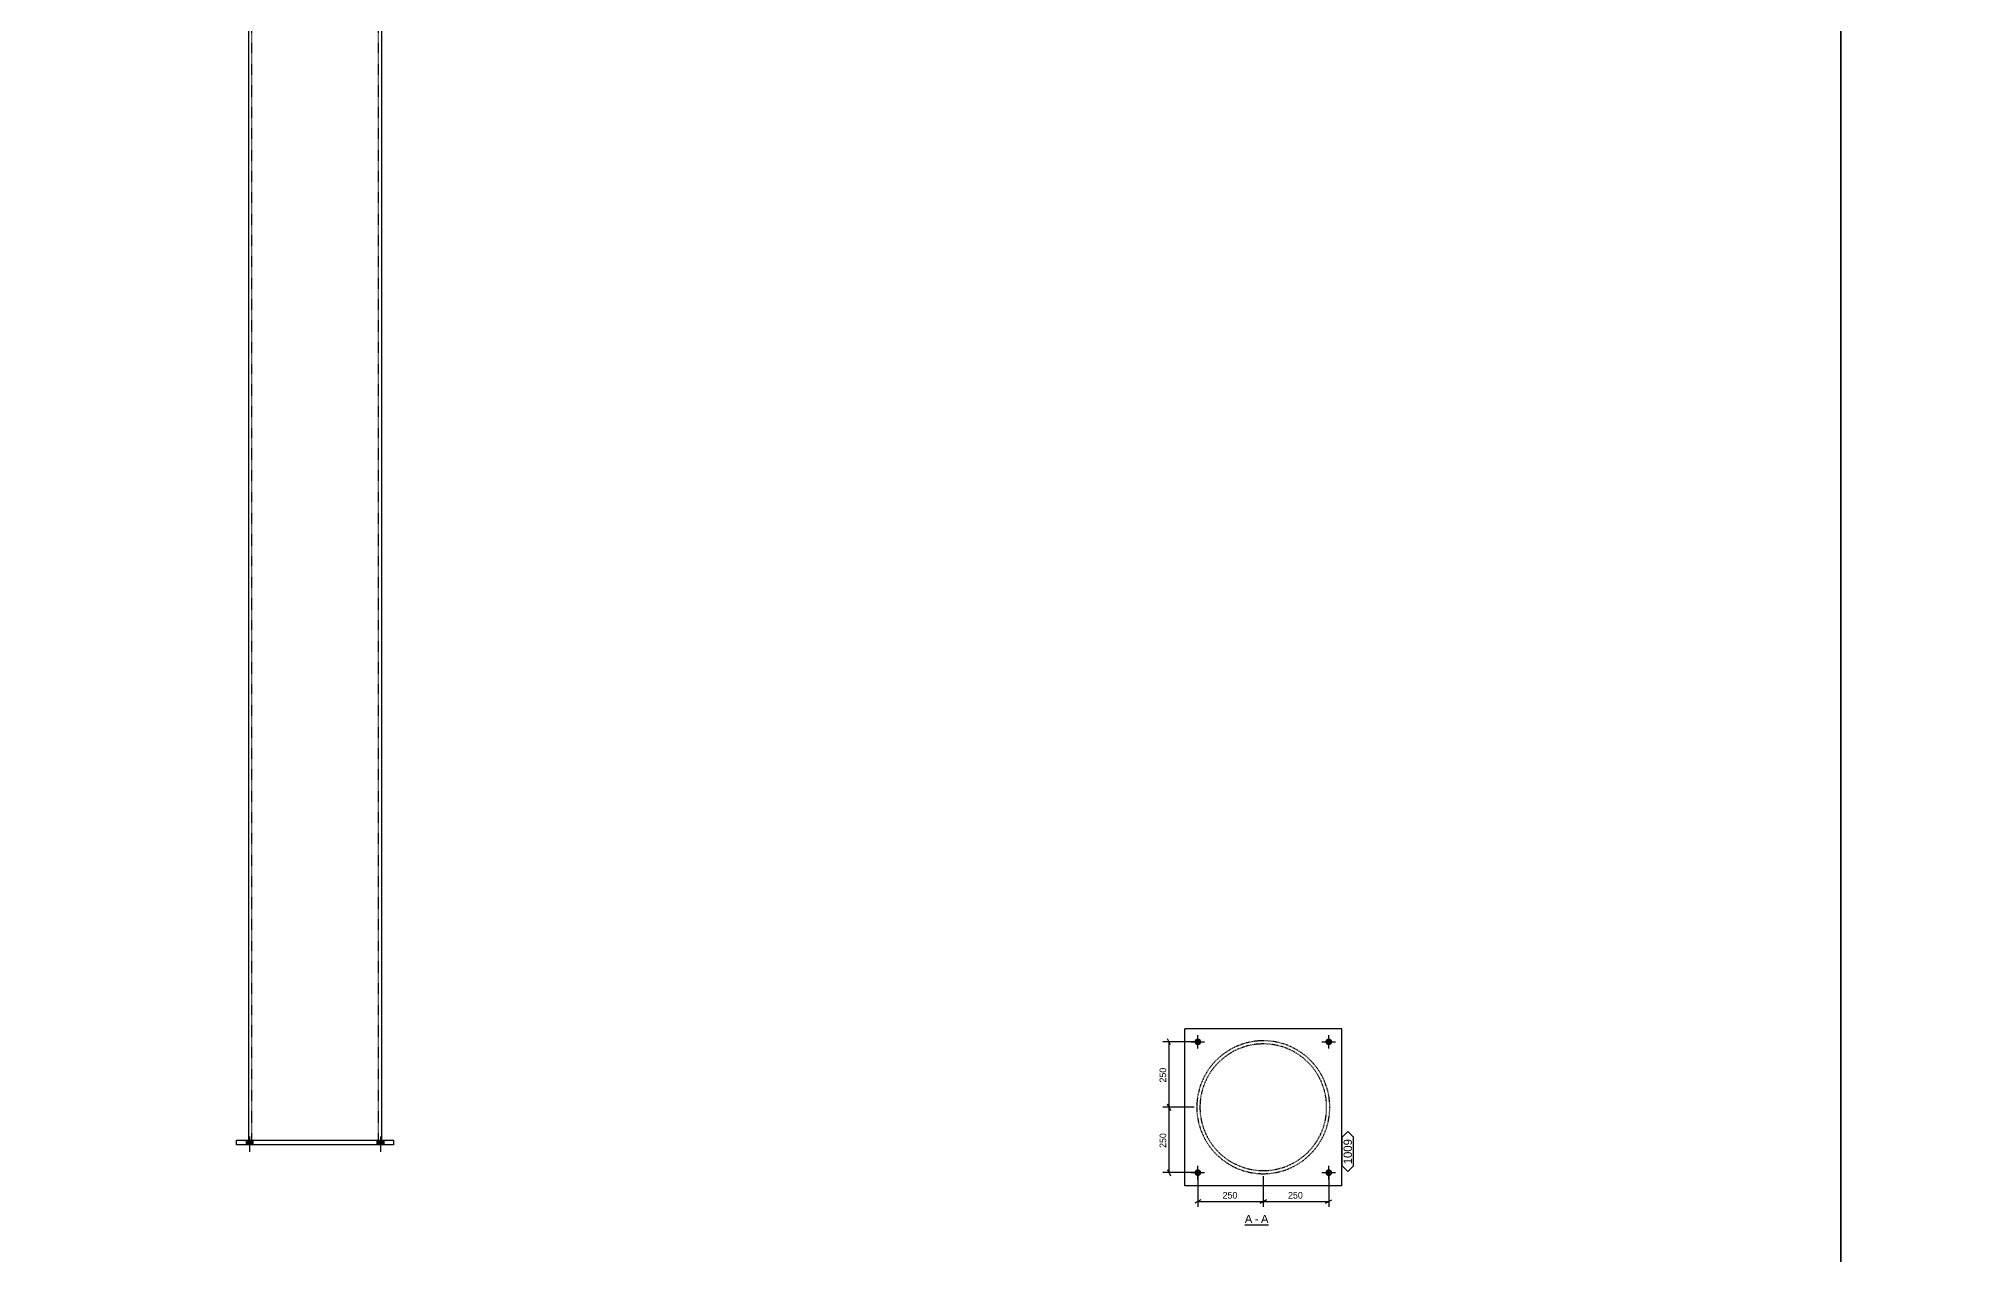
# Model space of a CAD drawing. Header units: millimetres. Extents: x 15962 to 71432, y 9666 to 72266.
# Drawn here: x 41754 to 49159, y 28471 to 33116 of the extents above; entities that cross this region are included whole.
import ezdxf

# ---------------------------------------------------------------- set-up
doc = ezdxf.new("R2010")
doc.units = ezdxf.units.MM
doc.header["$LTSCALE"] = 2
doc.linetypes.add('DXK_LINE_DOT1', pattern=[1.8814, 0.9407, -0.9407])
doc.styles.add('Arial', font='arial.ttf', dxfattribs={"height": 0.2})
doc.styles.add('Comic Sans MS', font='comic.ttf', dxfattribs={"height": 0.2})

msp = doc.modelspace()

# ---------------------------------------------------------------- hatches: boundary and pattern name
at = {"linetype": 'Continuous'}
for points in [[(46168.9629, 29282.4798, -1), (46194.9629, 29282.4798, -1)], [(46668.9629, 29282.4798, -1), (46694.9629, 29282.4798, -1)], [(42546.0391, 28888.288), (42572.0391, 28888.288), (42572.0391, 28907.288), (42546.0391, 28907.288)], [(42546.0391, 28888.288), (42572.0391, 28888.288), (42572.0391, 28907.288), (42546.0391, 28907.288)], [(43046.0391, 28888.288), (43072.0391, 28888.288), (43072.0391, 28907.288), (43046.0391, 28907.288)], [(43046.0391, 28888.288), (43072.0391, 28888.288), (43072.0391, 28907.288), (43046.0391, 28907.288)], [(46168.9629, 28782.4798, -1), (46194.9629, 28782.4798, -1)], [(46668.9629, 28782.4798, -1), (46694.9629, 28782.4798, -1)]]:
    msp.add_hatch(color=3, dxfattribs=at).paths.add_polyline_path(points)

# ---------------------------------------------------------------- linework, layer by layer
at = {"color": 7, "linetype": 'DXK_LINE_DOT1'}
for p, q in [((42567.0391, 44138.288), (42567.0391, 28907.288)), ((43051.0391, 44138.288), (43051.0391, 28907.288)), ((42555.0391, 28907.288), (43063.0391, 28907.288))]:
    msp.add_line(p, q, dxfattribs=at)
at = {"color": 7, "linetype": 'Continuous'}
for p, q in [((42555.0391, 33929.288), (42555.0391, 28907.288)), ((43063.0391, 33929.288), (43063.0391, 28907.288)), ((46131.9629, 28732.4798), (46131.9629, 29332.4798)), ((46731.9629, 29332.4798), (46131.9629, 29332.4798)), ((46731.9629, 28732.4798), (46731.9629, 29332.4798)), ((42509.0391, 28888.288), (42509.0391, 28907.288)), ((42509.0391, 28907.288), (43109.0391, 28907.288)), ((43109.0391, 28888.288), (42509.0391, 28888.288)), ((43109.0391, 28907.288), (43109.0391, 28888.288)), ((46731.9629, 28732.4798), (46131.9629, 28732.4798)), ((46361.3159, 28582.9798), (46451.6096, 28582.9798))]:
    msp.add_line(p, q, dxfattribs=at)
at = {"color": 8, "linetype": 'Continuous'}
for p, q in [((46171.9629, 29282.4798), (46048.4629, 29282.4798)), ((46077.9629, 29270.4798), (46065.9629, 29294.4798)), ((46071.9629, 29032.4798), (46071.9629, 29282.4798)), ((46167.9629, 29032.4798), (46048.4629, 29032.4798)), ((46167.9629, 29032.4798), (46048.4629, 29032.4798)), ((46065.9629, 29044.4798), (46077.9629, 29020.4798)), ((46077.9629, 29020.4798), (46065.9629, 29044.4798)), ((46071.9629, 28782.4798), (46071.9629, 29032.4798)), ((46171.9629, 28782.4798), (46048.4629, 28782.4798)), ((46065.9629, 28794.4798), (46077.9629, 28770.4798)), ((46181.9629, 28772.4798), (46181.9629, 28652.4798)), ((46681.9629, 28772.4798), (46681.9629, 28652.4798)), ((46193.9629, 28678.4798), (46169.9629, 28666.4798)), ((46181.9629, 28672.4798), (46431.9629, 28672.4798)), ((46443.9629, 28678.4798), (46419.9629, 28666.4798)), ((46419.9629, 28666.4798), (46443.9629, 28678.4798)), ((46431.9629, 28672.4798), (46681.9629, 28672.4798)), ((46669.9629, 28666.4798), (46693.9629, 28678.4798))]:
    msp.add_line(p, q, dxfattribs=at)
at = {"color": 3, "linetype": 'Continuous'}
for p, q in [((46155.9629, 29282.4798), (46207.9629, 29282.4798)), ((46181.9629, 29256.4798), (46181.9629, 29308.4798)), ((46655.9629, 29282.4798), (46707.9629, 29282.4798)), ((46681.9629, 29256.4798), (46681.9629, 29308.4798)), ((42546.0391, 28907.288), (42546.0391, 28888.288)), ((42546.0391, 28907.288), (42546.0391, 28888.288)), ((42559.0391, 28920.288), (42559.0391, 28862.288)), ((42559.0391, 28920.288), (42559.0391, 28862.288)), ((42572.0391, 28907.288), (42572.0391, 28888.288)), ((42572.0391, 28907.288), (42572.0391, 28888.288)), ((43046.0391, 28907.288), (43046.0391, 28888.288)), ((43046.0391, 28907.288), (43046.0391, 28888.288)), ((43059.0391, 28920.288), (43059.0391, 28862.288)), ((43059.0391, 28920.288), (43059.0391, 28862.288)), ((43072.0391, 28907.288), (43072.0391, 28888.288)), ((43072.0391, 28907.288), (43072.0391, 28888.288)), ((46181.9629, 28756.4798), (46181.9629, 28808.4798)), ((46681.9629, 28756.4798), (46681.9629, 28808.4798)), ((46155.9629, 28782.4798), (46207.9629, 28782.4798)), ((46655.9629, 28782.4798), (46707.9629, 28782.4798))]:
    msp.add_line(p, q, dxfattribs=at)
for points in [[(39646.1348, 47050.6489), (48637.8663, 47050.6489), (48637.8663, 28358.4557), (39646.1348, 28358.4557)], [(48637.8663, 47050.6489), (57629.5979, 47050.6489), (57629.5979, 28358.4557), (48637.8663, 28358.4557)]]:
    msp.add_lwpolyline(points, close=True)
at = {"color": 7, "linetype": 'DXK_LINE_DOT1'}
for radius, start, end in [(254, 0, 180), (242, 0, 180), (254, 180, 0), (242, 180, 0)]:
    msp.add_arc((46431.9629, 29032.4798), radius, start, end, dxfattribs=at)

# ---------------------------------------------------------------- next in the draw order: wipeouts: each hides what was drawn before it
at = {"color": 0}
for points in [[(46065.9626, 29193.0218), (46030.9626, 29193.0217), (46030.9629, 29121.9377), (46065.9629, 29121.9378)], [(46065.9626, 28943.0218), (46030.9626, 28943.0217), (46030.9629, 28871.9377), (46065.9629, 28871.9378)], [(46770.9625, 28911.886), (46738.9625, 28911.8859), (46738.9629, 28814.4797), (46770.9629, 28814.4798)], [(46342.5049, 28678.4798), (46342.5049, 28713.4798), (46271.4209, 28713.4798), (46271.4209, 28678.4798)], [(46592.5049, 28678.4798), (46592.5049, 28713.4798), (46521.4209, 28713.4798), (46521.4209, 28678.4798)]]:
    msp.add_wipeout(points, dxfattribs=at)
at = {"color": 0, "linetype": 'Continuous'}
msp.add_wipeout([(46389.7534, 28590.4798), (46389.7534, 28622.4798), (46361.3159, 28622.4798), (46361.3159, 28590.4798)], dxfattribs=at)

# ---------------------------------------------------------------- next in the draw order: texts
at = {"color": 3, "style": 'Comic Sans MS'}
for p in [(46060.9629, 29126.9378), (46060.9629, 28876.9378)]:
    msp.add_text('250', height=25.29297, rotation=90.00021046, dxfattribs=at).set_placement(p)
for p in [(46276.4209, 28683.4798), (46526.4209, 28683.4798)]:
    msp.add_text('250', height=25.29297, dxfattribs=at).set_placement(p)

# ---------------------------------------------------------------- next in the draw order: wipeouts: each hides what was drawn before it
at = {"color": 0}
msp.add_wipeout([(46770.9625, 28911.886), (46738.9625, 28911.8859), (46738.9629, 28814.4797), (46770.9629, 28814.4798)], dxfattribs=at)
at = {"color": 0, "linetype": 'Continuous'}
msp.add_wipeout([(46413.5721, 28590.4798), (46413.5721, 28622.4798), (46399.3534, 28622.4798), (46399.3534, 28590.4798)], dxfattribs=at)

# ---------------------------------------------------------------- next in the draw order: linework, layer by layer
at = {"color": 7, "linetype": 'Continuous'}
for p, q in [((46754.9629, 28939.886), (46732.9629, 28917.886)), ((46732.9629, 28808.4798), (46732.9629, 28917.886)), ((46776.9629, 28917.886), (46754.9629, 28939.886)), ((46776.9629, 28808.4798), (46776.9629, 28917.886)), ((46754.9629, 28786.4798), (46732.9629, 28808.4798)), ((46776.9629, 28808.4798), (46754.9629, 28786.4798))]:
    msp.add_line(p, q, dxfattribs=at)

# ---------------------------------------------------------------- next in the draw order: texts
at = {"color": 3, "style": 'Comic Sans MS'}
msp.add_text('1009', height=32.375, rotation=90.00021046, dxfattribs=at).set_placement((46770.9629, 28814.4798))

# ---------------------------------------------------------------- next in the draw order: wipeouts: each hides what was drawn before it
at = {"color": 0, "linetype": 'Continuous'}
msp.add_wipeout([(46451.6096, 28590.4798), (46451.6096, 28622.4798), (46423.1721, 28622.4798), (46423.1721, 28590.4798)], dxfattribs=at)

# ---------------------------------------------------------------- next in the draw order: linework, layer by layer
at = {"color": 8, "linetype": 'Continuous'}
msp.add_line((46431.9629, 28768.4798), (46431.9629, 28652.4798), dxfattribs=at)
msp.add_line((46431.9629, 28768.4798), (46431.9629, 28652.4798), dxfattribs=at)

# ---------------------------------------------------------------- next in the draw order: texts
at = {"color": 3, "linetype": 'Continuous', "style": 'Arial'}
for s, p in [('A', (46361.3159, 28590.4798)), ('-', (46399.3534, 28590.4798)), ('A', (46423.1721, 28590.4798))]:
    msp.add_text(s, height=30.5625, dxfattribs=at).set_placement(p)

doc.saveas('drawing.dxf')
